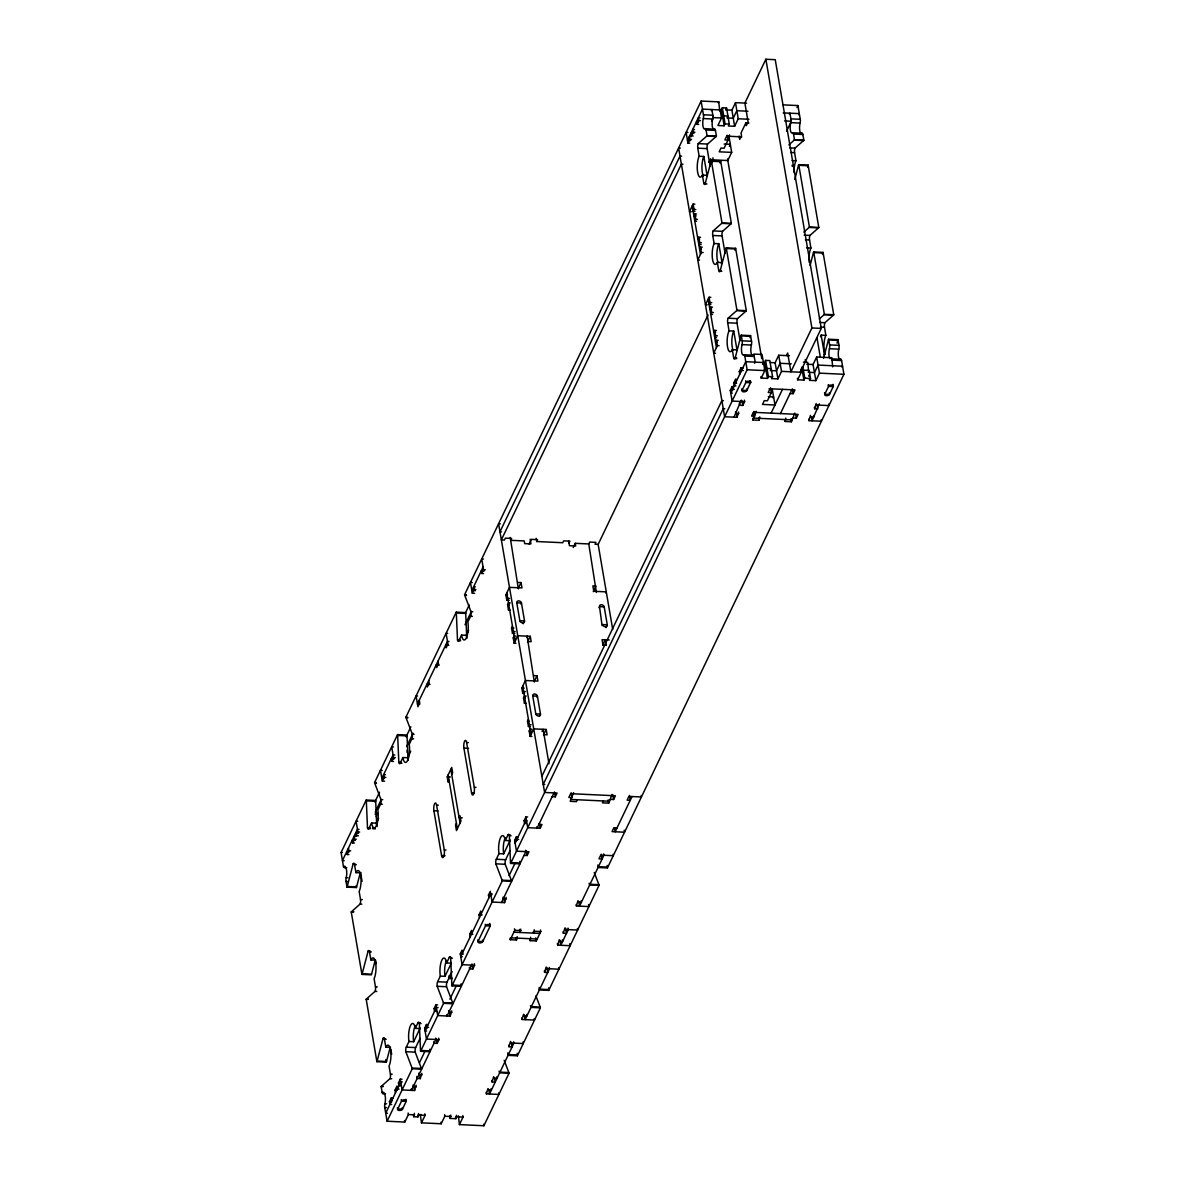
<?xml version="1.0" encoding="UTF-8"?>
<svg xmlns="http://www.w3.org/2000/svg" width="1185" height="1185" viewBox="0 0 1185 1185"><rect width="100%" height="100%" fill="white"/><g stroke="black" fill="none" stroke-linecap="round" stroke-linejoin="round"><path stroke-width="1.5" d="M360.314 872.723L356.596 886.898A3.288 1.007 -87.3 0 1 356.359 887.55L346.998 887.121A3.288 1.007 -87.3 0 0 347.235 886.469L353.174 863.776L354.937 863.865M375.26 960.013L371.542 974.188A3.288 1.007 -87.3 0 1 371.305 974.84L361.943 974.411A3.288 1.007 -87.3 0 0 362.18 973.759L368.135 951.066L370.475 951.185M390.22 1047.303L386.503 1061.479A3.288 1.007 -87.3 0 1 386.266 1062.13L376.889 1061.701A3.288 1.007 -87.3 0 0 377.126 1061.049L383.081 1038.356L384.829 1038.445M452.3 978.617L449.367 978.484A3.288 1.007 -87.3 0 0 449.604 977.832L450.73 973.581M706.882 184.001L705.134 183.927L711.074 161.234A3.288 1.007 -87.3 0 1 711.311 160.582L720.687 161.027L731.352 223.373A3.288 1.007 -87.3 0 1 731.175 223.684M720.065 163.1L720.436 161.678A3.288 1.007 -87.3 0 1 720.687 161.027M721.828 271.291L720.08 271.217L726.02 248.524A3.288 1.007 -87.3 0 1 726.257 247.872L735.633 248.317L746.298 310.663A3.288 1.007 -87.3 0 1 746.12 310.974M735.026 250.376L735.396 248.969A3.288 1.007 -87.3 0 1 735.633 248.317M736.774 358.581L735.026 358.507L740.966 335.814A3.288 1.007 -87.3 0 1 741.203 335.162L750.579 335.607L751.542 341.265A3.288 1.007 -87.3 0 1 751.379 345.057A6.562 2 -87.3 0 0 751.053 352.626A6.562 2 -87.3 0 0 753.112 355.189A3.288 1.007 -87.3 0 1 754.149 356.478L744.787 356.033A3.288 1.007 -87.3 0 0 743.75 354.759A6.562 2 -87.3 0 1 741.677 352.197A6.562 2 -87.3 0 1 742.017 344.613A3.288 1.007 -87.3 0 0 742.18 340.836L741.203 335.162M749.972 337.666L750.342 336.259A3.288 1.007 -87.3 0 1 750.579 335.607M794.779 179.498L798.497 165.307A3.288 1.007 -87.3 0 1 798.734 164.671L808.111 165.1L818.791 227.446A3.288 1.007 -87.3 0 1 818.598 227.757M807.503 167.174L807.874 165.752A3.288 1.007 -87.3 0 1 808.111 165.1M810.11 265.366L813.458 252.598A3.288 1.007 -87.3 0 1 813.695 251.946L823.057 252.39L833.736 314.736A3.288 1.007 -87.3 0 1 833.544 315.047M822.449 254.464L822.82 253.042A3.288 1.007 -87.3 0 1 823.057 252.39M823.56 358.329L828.404 339.888A3.288 1.007 -87.3 0 1 828.641 339.236L838.002 339.68L838.98 345.339A3.288 1.007 -87.3 0 1 838.802 349.131A6.562 2 -87.3 0 0 838.476 356.7A6.562 2 -87.3 0 0 840.55 359.262A3.288 1.007 -87.3 0 1 841.572 360.551L843.927 374.282L607.416 867.938L598.04 867.494A3.288 1.007 -87.3 0 1 597.951 866.65L597.877 864.961M837.025 343.161L837.765 340.332A3.288 1.007 -87.3 0 1 838.002 339.68M346.998 887.121L346.02 881.447A3.288 1.007 -87.3 0 1 346.198 877.67A6.562 2 -87.3 0 0 346.524 870.086A6.562 2 -87.3 0 0 344.45 867.524A3.288 1.007 -87.3 0 1 343.428 866.25L341.073 852.519L366.224 800.008L375.601 800.453A3.288 1.007 -87.3 0 1 375.689 801.297L376.712 824.849M366.224 800.008A3.288 1.007 -87.3 0 1 366.328 800.853L367.483 827.782A3.288 1.007 -87.3 0 0 368.846 828.582L371.557 822.953A11.48 3.496 -87.3 0 0 376.312 825.782A11.48 3.496 -87.3 0 0 377.852 809.799L380.548 804.156A3.288 1.007 -87.3 0 0 380.992 799.594L374.756 783.255A3.288 1.007 -87.3 0 1 374.578 782.574L397.567 734.596L406.929 735.041A3.288 1.007 -87.3 0 1 407.033 735.885L407.981 757.748M397.567 734.596A3.288 1.007 -87.3 0 1 397.656 735.455L398.827 762.37A3.288 1.007 -87.3 0 0 400.189 763.17L402.885 757.541A11.48 3.496 -87.3 0 0 407.655 760.37A11.48 3.496 -87.3 0 0 409.195 744.387L411.891 738.744A3.288 1.007 -87.3 0 0 412.336 734.182L406.1 717.843A3.288 1.007 -87.3 0 1 405.922 717.162L456.24 612.141L465.601 612.586A3.288 1.007 -87.3 0 1 465.705 613.43L466.653 635.293M456.24 612.141A3.288 1.007 -87.3 0 1 456.329 612.986L457.499 639.9A3.288 1.007 -87.3 0 0 458.862 640.715L461.558 635.086A11.48 3.496 -87.3 0 0 466.327 637.915A11.48 3.496 -87.3 0 0 467.868 621.932L470.563 616.289A3.288 1.007 -87.3 0 0 471.008 611.727L464.772 595.388A3.288 1.007 -87.3 0 1 464.594 594.707L701.12 101.051L718.806 101.866L719.68 110.99M483.095 567.037L471.837 590.515L475.407 590.693M348.864 854.578L347.116 854.503L348.908 850.741L348.449 848.06M354.419 842.994L352.656 842.92L354.463 839.158L354.004 836.477L355.752 836.551M358.448 835.825L356.107 835.721L357.914 831.959L356.078 821.205L357.826 821.294M384.636 781.182L382.296 781.078L384.088 777.316L383.629 774.635L385.392 774.709M393.494 761.437L391.746 761.348L393.538 757.6L391.702 746.846L393.464 746.92M474.637 593.315L472.297 593.211L474.104 589.449L473.644 586.768L475.392 586.842M483.51 573.57L481.747 573.481L483.554 569.718L481.717 558.979L483.465 559.053M689.714 143.192L687.952 143.104L689.759 139.356L689.3 136.66L691.048 136.749M693.166 135.994L691.403 135.905L693.21 132.142L692.751 129.461L694.499 129.535M698.706 124.395L696.958 124.321L698.75 120.559L698.291 117.878L700.054 117.952M374.83 802.052L379.541 792.217M406.07 736.848L410.854 726.849M465.246 613.341L469.245 605.002M375.26 812.081L380.918 800.29M406.648 746.58L413.047 733.234M465.024 624.732L471.423 611.401M711.341 110.635L711.859 109.538L713.296 117.611L711.696 120.929M376.208 816.776L377.185 812.688M407.033 752.431L407.107 750.224M718.303 102.932L718.806 101.866M377.215 826.538A11.48 3.496 -87.3 0 1 376.238 823.16L378.593 818.228M408.173 760.192A11.48 3.496 -87.3 0 1 407.581 757.748L410.721 751.186M467.023 638.226A11.48 3.496 -87.3 0 1 466.253 635.293L468.608 630.361M720.139 109.924L721.532 117.996L717.917 125.506L724.168 125.803L721.458 109.672L722.361 107.805L726.568 107.998L729.279 124.114L728.375 125.995L734.626 126.291L738.225 118.767L735.515 102.651L746.609 103.169M725.827 109.524L726.568 107.998M726.997 117.937L727.945 116.056L723.694 115.863L722.791 117.73L720.88 117.641M724.168 125.803L725.072 123.921L722.361 107.805M734.626 126.291L731.915 110.161L735.515 102.651M708.911 162.226L710.111 159.708L727.783 160.538L731.693 152.391L730.316 144.333M529.147 544.048L531.398 539.353L537.635 539.649L536.746 541.53L562.756 542.73L563.66 540.864L569.911 541.145L569.007 543.026M509.15 600.351L506.795 600.232L505.876 594.855L509.476 587.345L521.978 587.923L521.044 582.561L517.934 582.413M694.854 204.175L693.106 204.101L689.507 211.611L691.255 211.685M728.108 138.067L729.634 134.897M800.26 372.238L821.264 328.408L775.242 59.68L765.88 59.25L744.876 103.08L748.091 121.892L746.298 125.654L745.839 122.973L748.964 123.107M506.795 600.232L507.698 598.351L509.461 598.44M693.106 204.101L694.025 209.464L693.121 211.345L694.884 211.434M727.19 135.223L728.02 140.067L724.124 148.199L720.998 148.051L719.206 151.813L731.693 152.391M510.246 610.171L508.483 610.082L507.565 604.72L508.469 602.839L510.231 602.913M696.543 214.026L694.795 213.952L693.892 215.833L696.232 215.937M729.382 146.377L730.36 144.333L728.968 136.275M518.349 588.19L521.044 582.561M518.349 588.841L510.231 537.442M508.483 610.082L509.387 608.216M694.795 213.952L695.713 219.329L694.81 221.195L696.573 221.284M745.839 122.973L741.04 132.987L741.499 135.668L739.692 139.43L739.114 136.008M520.956 604.069L521.459 603.017A2.459 1.896 25.6 0 0 518.763 600.884A2.459 1.896 25.6 0 0 516.779 602.795L519.845 620.703A2.459 1.896 25.6 0 0 522.526 622.836A2.459 1.896 25.6 0 0 524.525 620.925L521.459 603.017L516.779 602.795M514.823 633.486L512.483 633.383L511.55 628.006L512.453 626.124M700.542 237.326L698.78 237.237L697.876 239.118L699.639 239.192M512.483 633.383L513.372 631.501L515.134 631.575M698.78 237.237L699.698 242.614L698.794 244.495L701.15 244.599M515.919 643.307L514.172 643.233L513.238 637.856L514.142 635.975L515.905 636.064M702.231 247.176L700.468 247.087L699.565 248.969L701.327 249.057M449.056 780.337L448.152 782.204L447.234 776.842L451.737 767.436L452.655 772.813L451.766 774.694M523.178 623.74L524.525 620.925L519.845 620.703M514.172 643.233L517.771 635.723L530.258 636.301L531.176 641.678L528.051 641.529M700.468 247.087L701.387 252.464L697.787 259.974L699.55 260.063M526.629 637.204L527.132 636.152L534.302 681.997M527.547 641.929L530.258 636.301M573.229 547.544L575.243 543.322L588.782 543.945L589.686 542.063L595.922 542.36L595.018 544.241L598.144 544.389L708.067 314.958M789.403 114.278L789.921 113.182L791.358 121.24L786.573 131.224M796.972 107.509L797.905 105.554L783.107 104.872M456.418 823.323L455.529 825.204L456.447 830.581L460.95 821.19L460.017 815.813L459.128 817.694L462.239 817.843M524.511 693.477L522.748 693.388L521.83 688.011L525.429 680.501L537.931 681.079L536.998 675.717L533.887 675.568M710.807 297.331L709.06 297.257L705.46 304.767L707.208 304.841M798.764 114.723L799.297 113.627L783.226 112.871M522.748 693.388L523.651 691.507L525.414 691.596M709.06 297.257L709.978 302.619L709.074 304.501L710.837 304.589M526.199 703.327L524.437 703.238L523.518 697.876L524.422 695.995L526.184 696.069M712.496 307.182L710.748 307.108L709.845 308.989L711.607 309.063M534.302 681.345L536.998 675.717M524.437 703.238L525.34 701.372M710.748 307.108L711.667 312.485L710.763 314.351L712.526 314.44M536.909 697.224L537.412 696.173A2.459 1.896 25.6 0 0 534.716 694.04A2.459 1.896 25.6 0 0 532.732 695.95L535.798 713.859A2.459 1.896 25.6 0 0 538.479 715.992A2.459 1.896 25.6 0 0 540.478 714.081L537.412 696.173L532.732 695.95M530.184 726.612L528.436 726.538L527.503 721.161L528.406 719.28M716.495 330.467L714.733 330.393L713.829 332.274L715.592 332.348M528.436 726.538L529.325 724.657L531.087 724.731M714.733 330.393L715.651 335.77L714.748 337.651L716.51 337.725M593.285 591.685L595.996 586.042L592.87 585.908L593.789 591.271L606.276 591.863L605.772 592.915M531.872 736.463L530.11 736.389L529.191 731.012L530.095 729.13L531.858 729.219M718.184 340.332L716.421 340.243L715.518 342.124L717.28 342.198M596.396 592.485L588.738 543.722M539.471 716.199L540.478 714.081L535.798 713.859M530.11 736.389L533.724 728.879L546.211 729.456L547.129 734.833L544.004 734.685M716.421 340.243L717.34 345.62L713.74 353.13L715.503 353.219M599.017 607.712L599.521 606.646A2.459 1.896 25.6 0 1 601.521 604.75A2.459 1.896 25.6 0 1 604.202 606.868L607.268 624.776L605.92 627.606M542.078 731.426L543.085 729.308L548.981 763.762M543.5 735.085L546.211 729.456M602.084 625.621L599.521 606.646L604.202 606.868M408.129 1113.041L408.381 1114.552L404.781 1122.062L387.095 1121.232L412.247 1068.737A3.288 1.007 -87.3 0 0 412.084 1068.04L405.833 1051.702A3.288 1.007 -87.3 0 1 406.277 1047.14L408.973 1041.511A11.48 3.496 -87.3 0 1 410.514 1025.529A11.48 3.496 -87.3 0 1 415.283 1028.358L419.964 1028.565A11.48 3.496 -87.3 0 0 419.697 1027.276M415.283 1028.358L417.979 1022.714L420.319 1022.833M429.8 1049.199L429.874 1050.873A3.288 1.007 -87.3 0 0 429.962 1051.732L420.601 1051.288L443.59 1003.325A3.288 1.007 -87.3 0 0 443.412 1002.628L437.176 986.29A3.288 1.007 -87.3 0 1 437.62 981.728L440.316 976.099A11.48 3.496 -87.3 0 1 441.857 960.117A11.48 3.496 -87.3 0 1 446.626 962.946L451.307 963.168A11.48 3.496 -87.3 0 0 451.174 962.487M446.626 962.946L449.322 957.302L451.07 957.391M461.143 983.787L461.217 985.461A3.288 1.007 -87.3 0 0 461.306 986.32L451.944 985.876L502.262 880.855A3.288 1.007 -87.3 0 0 502.084 880.174L495.848 863.835A3.288 1.007 -87.3 0 1 496.293 859.273L498.989 853.63A11.48 3.496 -87.3 0 1 500.529 837.662A11.48 3.496 -87.3 0 1 505.284 840.491L509.98 840.698A11.48 3.496 -87.3 0 0 509.713 839.41M505.284 840.491L507.995 834.847L510.335 834.951M602.661 645.07L605.194 639.796L606.157 645.395M408.973 1041.511L413.669 1041.719L419.964 1028.565M440.316 976.099L444.997 976.307L451.307 963.168M498.989 853.63L503.669 853.852L509.98 840.698M541.841 776.338L721.872 400.604L723.442 400.678M391.657 1104.494L389.909 1104.405L389.45 1101.724L391.243 1097.962L393.005 1098.051M395.464 1092.822L395.005 1090.141L396.797 1086.378L398.56 1086.467M400.663 1085.712L398.915 1085.623L398.456 1082.942L400.249 1079.179L402.011 1079.254M438.702 1038.119L438.954 1039.63L426.467 1039.052L424.63 1028.299L426.422 1024.536L428.185 1024.625M436.88 1011.368L434.54 1011.264L434.08 1008.568L435.873 1004.806L437.635 1004.895M474.326 963.746L474.592 965.257L462.091 964.679L460.254 953.925L462.061 950.177L462.52 952.858M470.164 936.891L469.704 934.21L471.511 930.447L471.971 933.143M479.466 917.486L479.007 914.79L480.814 911.043L481.273 913.724M488.916 897.756L488.457 895.06L490.264 891.313L492.101 902.052L504.588 902.644L506.128 897.371M524.051 855.377L527.162 855.511L528.969 851.763L516.482 851.171L514.645 840.432L516.438 836.669L518.2 836.758M526.303 823.471L524.555 823.382L524.096 820.701L525.888 816.939L527.651 817.028M744.358 400.145L744.624 401.656L732.137 401.078L730.286 390.324L732.093 386.562L733.856 386.651M735.959 385.895L734.196 385.806L733.737 383.125L735.544 379.363L737.292 379.452M739.751 374.223L739.292 371.542L741.099 367.78L743.439 367.898M412.247 1068.737L421.608 1069.166A3.288 1.007 -87.3 0 0 421.445 1068.47L415.209 1052.147A3.288 1.007 -87.3 0 1 415.639 1047.584L420.038 1038.415M443.59 1003.325L452.951 1003.754A3.288 1.007 -87.3 0 0 452.788 1003.058L446.552 986.735A3.288 1.007 -87.3 0 1 446.982 982.172L452.107 971.478M502.262 880.855L511.624 881.299A3.288 1.007 -87.3 0 0 511.461 880.603L505.21 864.28A3.288 1.007 -87.3 0 1 505.654 859.703L510.039 850.549M515.105 843.113L526.347 819.635M519.815 861.332L519.889 863.006A3.288 1.007 -87.3 0 0 519.978 863.85L510.617 863.421L747.128 369.764L744.787 356.033M419.46 1062.708L425.119 1050.917M449.9 999.177L456.299 985.831M509.076 875.671L514.675 863.983M754.593 363.232L755.126 362.136M405.863 1099.31L406.203 1101.324L402.352 1109.382A1.881 1.052 -9.7 0 1 401.448 1110.108L401.019 1110.271A2.874 1.6 -9.7 0 1 398.279 1110.197L397.834 1109.945A1.881 1.052 -9.7 0 1 397.656 1109.16L401.522 1101.102L401.271 1099.591M471.467 965.123L447.086 1016.004L446.863 1014.656M501.462 902.496L525.844 851.615L525.622 850.267M553.973 792.898L537.101 828.137L536.864 826.789M734.004 417.164L741.277 400.175M750.357 380.977L750.609 382.488L746.757 390.546A2.459 1.378 -9.7 0 1 743.736 391.85A2.459 1.378 -9.7 0 1 742.062 390.339L741.81 388.828M400.249 1079.179L402.085 1089.933L414.587 1090.511L416.128 1085.238M416.809 1076.454L417.164 1078.468L420.275 1078.617L421.816 1073.343M433.769 1041.733L434.036 1043.244L437.161 1043.392L438.954 1039.63M435.873 1004.806L437.724 1015.56L450.211 1016.137L451.752 1010.879M469.408 967.36L469.66 968.871L472.785 969.019L474.592 965.257M525.888 816.939L527.725 827.693L540.227 828.271L542.019 824.523L538.894 824.375M552.18 796.661L555.291 796.809L557.098 793.046L544.611 792.469L498.589 523.755L500.351 523.829M680.368 148.095L678.62 148.006L724.627 416.735L737.114 417.313L738.67 412.039M739.351 403.255L739.707 405.27L742.817 405.418L744.624 401.656M762.607 364.284L763.451 362.521L762.014 354.463L753.793 354.078L755.171 362.136M789.477 355.737L778.723 355.248L781.522 371.364L777.923 378.874L771.687 378.593L772.576 376.712L769.776 360.581L765.569 360.388L764.666 362.269L767.48 378.4L761.229 378.104L760.963 376.593M761.229 378.104L764.829 370.594L763.451 362.521L745.75 361.706L730.745 393.02L732.315 393.079M766.043 370.327L766.991 368.461L771.198 368.654L770.694 369.705M418.572 1113.53L417.935 1116.907L413.728 1116.714L414.365 1113.322M767.48 378.4L768.369 376.519L765.569 360.388M777.923 378.874L775.123 362.758L778.723 355.248M444.553 1114.729L444.805 1116.24L441.205 1123.765L421.475 1122.847L420.275 1114.433M759.778 416.868L759.141 420.26L752.905 419.964L756.267 411.284M769.998 388.754L768.206 392.516L771.331 392.665L770.502 387.821M786.47 355.5L787.669 352.997L790.899 371.809L811.903 327.964L765.88 59.25M421.475 1122.847L425.089 1115.322L424.822 1113.811M771.331 392.665L767.421 400.797L764.31 400.649L762.503 404.411L774.99 404.989L772.19 388.873M517.149 936.624L516.512 940.001L510.261 939.72L514.764 930.329L514.497 928.818M577.317 799.756L576.414 801.638L570.178 801.341L573.555 792.646M773.124 397.953L773.612 396.931L768.339 396.694M520.748 929.099L520.111 932.491L519.593 929.47M771.094 413.135L782.5 389.332M780.456 413.565L791.861 389.776M802.823 366.92L804.808 378.208L803.904 380.089L797.653 379.807L801.253 372.283L800.734 369.261M540.523 930.018L540.775 931.543L536.287 940.934L530.036 940.638L530.673 937.246M534.272 929.736L533.635 933.128L533.383 931.617M790.054 393.538L793.18 393.672L794.987 389.924L769.065 388.724M456.521 1115.292L455.884 1118.684L450.152 1118.418L450.804 1115.026M808.644 371.483L807.726 362.358L803.43 362.151M603.343 800.971L602.439 802.852L608.69 803.134L612.053 794.439M794.779 413.076L791.402 421.771L785.166 421.475L785.803 418.083M809.37 378.844L809.622 380.355L815.872 380.652L813.058 364.521L816.658 357.011L831.84 357.722L832.655 366.876M809.622 380.355L810.525 378.474L809.148 370.416L803.371 370.15L802.467 372.031L800.571 371.942M458.388 1115.84L459.425 1124.609L483.88 1125.75L509.046 1073.24A3.288 1.007 -87.3 0 0 508.869 1072.558L504.188 1060.308M610.482 799.386L613.608 799.519L615.4 795.772L570.652 793.683L568.844 797.446L571.97 797.579L571.14 792.75M793.209 418.009L796.335 418.157L798.127 414.394L753.379 412.306L751.571 416.068L754.697 416.216L753.867 411.373M459.425 1124.609L463.024 1117.099L462.772 1115.589M815.872 380.652L819.472 373.142L816.658 357.011M498.633 1092.926L498.885 1094.436L486.398 1093.859L487.939 1088.585M494.441 1077.565L495.226 1082.098L492.101 1081.964L493.641 1076.691M511.313 1042.341L512.098 1046.873L508.972 1046.725L510.513 1041.467M534.257 1018.567L534.509 1020.078L522.022 1019.485L523.563 1014.227M546.863 967.478L547.722 972.515L544.596 972.367L546.152 967.093M569.792 943.69L570.148 945.704L557.661 945.126L559.202 939.853M565.615 928.329L566.474 933.38L563.349 933.232L564.904 927.959M588.545 904.555L588.901 906.569L576.414 905.992L577.954 900.719M821.175 419.727L821.427 421.238L808.94 420.66L810.481 415.387M817.072 404.87L817.754 408.914L814.643 408.766L816.184 403.492M632.035 796.542L615.163 831.766L614.467 827.737M842.031 367.306L842.55 366.209L818.05 365.069L814.451 372.594L808.2 372.297M507.861 1052.828L507.935 1054.517A3.288 1.007 -87.3 0 0 508.024 1055.361L517.401 1055.805L540.375 1007.828A3.288 1.007 -87.3 0 0 540.212 1007.146L535.916 995.918M539.205 987.431L539.279 989.105A3.288 1.007 -87.3 0 0 539.368 989.949L548.744 990.393L599.047 885.373A3.288 1.007 -87.3 0 0 598.884 884.677L594.203 872.427M699.165 156.242L703.846 156.464L707.075 175.276L702.394 175.054A11.48 3.496 -87.3 0 1 697.624 172.225A11.48 3.496 -87.3 0 1 699.165 156.242L697.787 148.184A3.288 1.007 -87.3 0 1 698.232 143.622L706.764 136.068L716.125 136.512A3.288 1.007 -87.3 0 0 716.407 136.082L715.444 130.409A3.288 1.007 -87.3 0 0 714.407 129.135A6.562 2 -87.3 0 1 712.333 126.573A6.562 2 -87.3 0 1 712.674 119.004A3.288 1.007 -87.3 0 0 712.837 115.212L703.46 114.782L701.12 101.051M710.141 166.093L707.149 148.614A3.288 1.007 -87.3 0 1 707.593 144.052L716.125 136.512M788.854 144.866L794.187 140.141L803.563 140.585A3.288 1.007 -87.3 0 0 803.83 140.156L802.867 134.483A3.288 1.007 -87.3 0 0 801.83 133.209A6.562 2 -87.3 0 1 799.771 130.646A6.562 2 -87.3 0 1 800.097 123.077A3.288 1.007 -87.3 0 0 800.26 119.285L797.905 105.554M794.039 172.536A11.48 3.496 -87.3 0 1 795.965 160.76L794.587 152.702A3.288 1.007 -87.3 0 1 795.017 148.125L803.563 140.585M714.111 243.532L718.791 243.755L722.02 262.566L717.34 262.344A11.48 3.496 -87.3 0 1 712.57 259.515A11.48 3.496 -87.3 0 1 714.111 243.532L712.733 235.474A3.288 1.007 -87.3 0 1 713.177 230.912L721.709 223.358A3.288 1.007 -87.3 0 0 721.991 222.928L711.311 160.582M725.087 253.383L722.095 235.904A3.288 1.007 -87.3 0 1 722.539 231.342L731.086 223.787L721.709 223.358M803.8 232.156L809.148 227.431L818.509 227.875L809.962 235.415A3.288 1.007 -87.3 0 0 809.533 239.977L810.91 248.05A11.48 3.496 -87.3 0 0 809.133 262.211M729.056 330.822L733.752 331.045L736.966 349.856L732.286 349.634A11.48 3.496 -87.3 0 1 727.516 346.805A11.48 3.496 -87.3 0 1 729.056 330.822L727.679 322.764A3.288 1.007 -87.3 0 1 728.123 318.202L736.655 310.648L746.032 311.077L737.485 318.632A3.288 1.007 -87.3 0 0 737.055 323.194L740.033 340.658M819.279 318.972L824.093 314.721L833.455 315.151L824.923 322.705A3.288 1.007 -87.3 0 0 824.479 327.267L825.856 335.34A11.48 3.496 -87.3 0 0 824.834 353.485M353.174 863.776A3.288 1.007 -87.3 0 1 354.537 864.591L355.915 872.649A11.48 3.496 -87.3 0 1 360.684 875.478A11.48 3.496 -87.3 0 1 359.144 891.461L360.521 899.519A3.288 1.007 -87.3 0 1 360.077 904.096L351.545 911.635L353.885 911.754M368.135 951.066A3.288 1.007 -87.3 0 1 369.483 951.881L370.875 959.939A11.48 3.496 -87.3 0 1 375.63 962.768A11.48 3.496 -87.3 0 1 374.09 978.751L375.467 986.809A3.288 1.007 -87.3 0 1 375.038 991.371L366.491 998.925L368.254 999.014M383.081 1038.356A3.288 1.007 -87.3 0 1 384.444 1039.171L385.821 1047.229A11.48 3.496 -87.3 0 1 390.576 1050.058A11.48 3.496 -87.3 0 1 389.035 1066.041L390.413 1074.099A3.288 1.007 -87.3 0 1 389.983 1078.661L381.437 1086.215L383.199 1086.304M719.887 109.598L721.458 109.672M725.664 109.879L731.915 110.161M720.184 109.938L702.498 109.109L687.493 140.422L690.618 140.571M747.987 111.227L736.848 110.709L733.248 118.219L728.212 117.996M800.26 119.285L790.899 118.855A3.288 1.007 -87.3 0 1 790.736 122.633A6.562 2 -87.3 0 0 790.395 130.202A6.562 2 -87.3 0 0 792.469 132.764A3.288 1.007 -87.3 0 1 793.506 134.053L794.468 139.711A3.288 1.007 -87.3 0 1 794.276 140.037M713.296 117.611L721.532 117.996M738.225 118.767L748.979 119.27M784.603 120.929L791.358 121.24M703.46 114.782A3.288 1.007 -87.3 0 1 703.298 118.559L712.674 119.004M790.736 122.633L800.097 123.077M698.75 120.559L700.513 120.648M698.543 121.729L696.499 121.625L696.958 124.321M725.072 123.921L729.279 124.114M703.298 118.559A6.562 2 -87.3 0 0 702.972 126.128A6.562 2 -87.3 0 0 705.031 128.691L714.407 129.135M792.469 132.764L801.83 133.209M705.031 128.691A3.288 1.007 -87.3 0 1 706.067 129.98L715.444 130.409M793.506 134.053L802.867 134.483M693.21 132.142L694.958 132.231M687.878 132.439L686.115 132.364L687.952 143.104M693.877 133.357L690.944 133.224L691.403 135.905M741.751 136.868L726.701 136.156L724.894 139.919L728.02 140.067M706.852 135.964A3.288 1.007 -87.3 0 0 707.045 135.638L716.407 136.082M794.468 139.711L803.83 140.156M689.759 139.356L691.507 139.43M724.065 144.052L730.36 144.333M698.232 143.622L707.593 144.052M789.758 147.888L795.017 148.125M697.787 148.184L707.149 148.614M791.062 152.539L794.587 152.702M792.158 160.582L795.965 160.76M681.568 156.153L679.997 156.079L499.966 531.813L501.536 531.887M711.074 161.234L720.436 161.678M798.497 165.307L807.874 165.752M709 162.33L712.111 162.478M682.945 164.211L681.375 164.137L501.359 539.871L504.469 540.019L505.373 538.138L511.624 538.434L510.72 540.316L524.244 540.938L524.703 543.634L530.954 543.915L530.154 539.219M702.394 175.054L703.771 183.112L705.519 183.201M694.025 209.464L695.788 209.552M695.713 219.329L697.476 219.403M721.991 222.928L731.352 223.373M809.237 227.327A3.288 1.007 -87.3 0 0 809.414 227.002L818.791 227.446M713.177 230.912L722.539 231.342M804.111 235.148L809.962 235.415M712.733 235.474L722.095 235.904M805.43 239.8L809.533 239.977M699.698 242.614L701.461 242.688M806.511 247.843L810.91 248.05M726.02 248.524L735.396 248.969M813.458 252.598L822.82 253.042M701.387 252.464L703.149 252.553M717.34 262.344L718.717 270.402L721.058 270.521M709.978 302.619L711.741 302.708M736.744 310.544A3.288 1.007 -87.3 0 0 736.937 310.218L746.298 310.663M824.182 314.618A3.288 1.007 -87.3 0 0 824.36 314.292L833.736 314.736M711.667 312.485L713.429 312.559M728.123 318.202L737.485 318.632M819.65 322.468L824.923 322.705M727.679 322.764L737.055 323.194M820.375 327.075L824.479 327.267M811.903 327.964L821.264 328.408M820.524 336.777A11.48 3.496 -87.3 0 1 821.175 335.118L825.856 335.34M740.966 335.814L750.342 336.259M828.404 339.888L837.765 340.332M715.651 335.77L717.414 335.844M742.18 340.836L751.542 341.265M828.641 339.236L829.604 344.909L838.98 345.339M742.017 344.613L751.379 345.057M829.604 344.909A3.288 1.007 -87.3 0 1 829.441 348.701L838.802 349.131M717.34 345.62L719.102 345.694M823.916 354.789A11.48 3.496 -87.3 0 0 824.39 353.93L825.278 353.974M743.75 354.759L753.112 355.189M840.55 359.262L831.174 358.833A3.288 1.007 -87.3 0 1 832.211 360.107L841.572 360.551M732.286 349.634L733.663 357.692L736.596 357.826M770.443 362.536L775.123 362.758M806.822 364.239L813.058 364.521M791.239 363.825L780.1 363.306L776.501 370.816L770.25 370.52M763.747 370.224L766.088 370.327M747.128 369.764L764.829 370.594M781.522 371.364L801.253 372.283M819.472 373.142L843.927 374.282M743.306 370.549L741.558 370.475L741.099 367.78M739.292 371.542L741.055 371.616M768.369 376.519L772.576 376.712M804.808 378.208L810.525 378.474M733.737 383.125L736.67 383.259M734.315 389.332L732.552 389.258L732.093 386.562M730.286 390.324L732.641 390.443M816.435 405.003L828.922 405.581L828.671 404.07M724.82 408.736L723.25 408.662L543.234 784.411L544.789 784.485M738.922 413.55L735.796 413.417L735.544 411.891M810.733 416.898L813.858 417.046L813.606 415.535M483.554 569.718L485.317 569.807M484.221 570.933L481.288 570.8L481.747 573.481M472.223 582.546L470.46 582.457L472.297 593.211M474.104 589.449L475.866 589.538M505.876 594.855L507.639 594.944M464.594 594.707L466.357 594.781M464.772 595.388L466.52 595.477M507.565 604.72L509.328 604.794M471.008 611.727L472.756 611.816M456.329 612.986L465.705 613.43M470.563 616.289L472.326 616.378M511.55 628.006L513.905 628.109M609.208 639.974L602.069 639.648L602.987 645.025L606.113 645.158M447.649 633.412L446.078 633.338L447.93 644.092L446.123 647.84L445.664 645.158L448.789 645.307M461.558 635.086L466.253 635.293M513.238 637.856L515.001 637.945M457.499 639.9L460.432 640.048M458.862 640.715L460.624 640.804M449.026 641.47L447.471 641.396L417.461 704.023L419.801 704.127M439.339 665.037L436.213 664.889L436.673 667.57L438.48 663.822L438.006 661.126M521.83 688.011L524.17 688.13M430.036 684.441L426.911 684.293L427.37 686.989L429.177 683.227L428.718 680.545M523.518 697.876L525.281 697.95M417.638 696.039L416.083 695.965L417.92 706.719L419.727 702.957L419.268 700.261M527.503 721.161L529.265 721.235M405.922 717.162L407.684 717.236M406.1 717.843L407.847 717.932M529.191 731.012L531.532 731.115M412.336 734.182L414.083 734.27M397.656 735.455L407.033 735.885M411.891 738.744L413.654 738.833M466.609 742.491L474.281 787.27A4.918 1.496 -87.3 0 1 473.615 794.128A4.918 1.496 -87.3 0 1 471.571 792.913L463.913 748.12A4.918 1.496 -87.3 0 1 464.564 741.277A4.918 1.496 -87.3 0 1 466.609 742.491L468.371 742.565M463.913 748.12L468.593 748.342M394.842 754.993L393.079 754.904L381.837 778.397L384.177 778.501M402.885 757.541L407.581 757.748M393.538 757.6L395.301 757.674M394.205 758.8L391.287 758.667L391.746 761.348M398.827 762.37L401.167 762.473M400.189 763.17L401.952 763.258M382.207 770.413L380.444 770.324L382.296 781.078M447.234 776.842L450.359 776.975M384.088 777.316L385.851 777.404M374.578 782.574L376.341 782.648M474.281 787.27L476.029 787.358M374.756 783.255L376.504 783.344M471.571 792.913L474.504 793.046M380.992 799.594L382.755 799.682M366.328 800.853L375.689 801.297M436.598 805.104L444.271 849.897A4.918 1.496 -87.3 0 1 443.62 856.74A4.918 1.496 -87.3 0 1 441.575 855.54L433.903 810.747A4.918 1.496 -87.3 0 1 434.569 803.904A4.918 1.496 -87.3 0 1 436.598 805.104L438.361 805.193M380.548 804.156L382.311 804.245M433.903 810.747L438.006 810.94M524.096 820.701L527.014 820.835M375.097 814.095L377.437 814.199M616.955 828.004L613.83 827.871L612.038 831.618L624.525 832.211L624.184 830.196M371.557 822.953L376.238 823.16M367.483 827.782L370.416 827.915M372.757 828.019L375.097 828.137M368.846 828.582L370.609 828.671M372.949 828.774L375.29 828.878M507.995 834.847A3.288 1.007 -87.3 0 1 509.357 835.662L511.105 835.736M359.011 829.337L357.455 829.278L342.45 860.577L344.213 860.665M357.914 831.959L359.662 832.033M518.66 839.439L516.897 839.365L516.438 836.669M358.581 833.159L355.648 833.025L356.107 835.721M514.645 840.432L516.986 840.535M354.463 839.158L356.226 839.247M355.322 840.372L352.197 840.224L352.656 842.92M444.271 849.897L446.034 849.986M348.908 850.741L350.671 850.83M441.575 855.54L445.086 855.703M348.997 851.926L346.657 851.822L347.116 854.503M496.293 859.273L505.654 859.703M341.073 852.519L342.391 852.578M509.357 835.662L510.513 862.576L519.889 863.006M597.951 866.65L607.312 867.079A3.288 1.007 -87.3 0 0 607.416 867.938M495.848 863.835L505.21 864.28M354.537 864.591L356.3 864.665M343.428 866.25L345.176 866.339M344.45 867.524L346.79 867.642M355.915 872.649L360.61 872.871A11.48 3.496 -87.3 0 1 360.832 872.412M502.084 880.174L511.461 880.603M589.123 883.225L589.523 884.247L598.884 884.677M599.047 885.373L589.686 884.943A3.288 1.007 -87.3 0 0 589.523 884.247M346.198 877.67L347.946 877.744M346.02 881.447L347.783 881.536M347.235 886.469L356.596 886.898M492.279 894.068L490.723 893.994L460.713 956.621L462.283 956.695M488.457 895.06L491.582 895.208M506.395 898.882L503.269 898.734L503.018 897.223M578.206 902.229L581.331 902.378L581.065 900.867M360.521 899.519L362.284 899.608M360.077 904.096L361.84 904.17M479.007 914.79L482.132 914.938M361.943 974.411L351.264 912.065L353.026 912.139M565.156 929.47L577.643 930.047L577.391 928.536M514.764 930.329L521 930.61M534.539 931.247L540.775 931.543M513.831 932.195L539.856 933.41M469.704 934.21L472.83 934.358M511.135 937.839L537.16 939.053M559.453 941.364L562.579 941.512L562.312 940.001M460.254 953.925L463.379 954.073M369.483 951.881L371.246 951.955M449.322 957.302A3.288 1.007 -87.3 0 1 450.685 958.117L452.433 958.191M370.875 959.939L375.556 960.161L376.134 963.583M546.404 968.604L558.89 969.197L558.639 967.686M362.18 973.759L371.542 974.188M449.604 977.832L451.944 977.936M437.62 981.728L446.982 982.172M450.685 958.117L451.855 985.031L461.217 985.461M539.279 989.105L548.64 989.549A3.288 1.007 -87.3 0 0 548.744 990.393M437.176 986.29L446.552 986.735M375.467 986.809L377.23 986.898M375.038 991.371L376.786 991.46M443.412 1002.628L452.788 1003.058M530.45 1005.68L530.85 1006.702L540.212 1007.146M376.889 1061.701L366.209 999.355L367.972 999.429M540.375 1007.828L531.013 1007.398A3.288 1.007 -87.3 0 0 530.85 1006.702M438.094 1007.576L436.332 1007.502L425.089 1030.98L426.644 1031.054M434.08 1008.568L436.421 1008.687M452.003 1012.39L448.893 1012.242L448.626 1010.731M523.829 1015.738L526.955 1015.886L526.688 1014.375M417.979 1022.714A3.288 1.007 -87.3 0 1 419.342 1023.529L421.09 1023.603M428.644 1027.306L426.881 1027.232L426.422 1024.536M424.63 1028.299L426.97 1028.402M510.779 1042.978L523.266 1043.555L523 1042.045M384.444 1039.171L386.192 1039.245M406.277 1047.14L415.639 1047.584M385.821 1047.229L390.502 1047.451M419.342 1023.529L420.512 1050.443L429.874 1050.873M507.935 1054.517L517.297 1054.961A3.288 1.007 -87.3 0 0 517.401 1055.805M405.833 1051.702L415.209 1052.147M377.126 1061.049L386.503 1061.479M412.084 1068.04L421.445 1068.47M499.122 1071.092L499.507 1072.114L508.869 1072.558M509.046 1073.24L499.67 1072.81A3.288 1.007 -87.3 0 0 499.507 1072.114M422.082 1074.854L418.957 1074.706L418.705 1073.195M493.893 1078.202L497.019 1078.35L496.767 1076.839M390.413 1074.099L392.176 1074.188M389.983 1078.661L391.731 1078.75M402.278 1081.935L400.708 1081.861L385.703 1113.174L387.465 1113.263M398.456 1082.942L401.374 1083.075M416.379 1086.749L413.254 1086.601L413.002 1085.09M488.19 1090.096L491.316 1090.244L491.064 1088.734M387.095 1121.232L384.74 1107.516A3.288 1.007 -87.3 0 1 384.903 1103.724A6.562 2 -87.3 0 0 385.229 1096.155A6.562 2 -87.3 0 0 383.17 1093.592A3.288 1.007 -87.3 0 1 382.133 1092.303L381.17 1086.645L382.918 1086.719M399.019 1089.148L397.256 1089.059L396.797 1086.378M395.005 1090.141L397.345 1090.244M382.133 1092.303L383.896 1092.392M383.17 1093.592L385.51 1093.696M389.45 1101.724L391.791 1101.828M384.903 1103.724L386.666 1103.798M384.74 1107.516L386.488 1107.59M397.775 1108.938L402.456 1109.145L402.233 1107.812L402.352 1109.382M420.097 1114.774L421.327 1114.833M408.381 1114.552L414.632 1114.833M418.838 1115.041L425.089 1115.322M444.805 1116.24L451.055 1116.537M456.773 1116.803L463.024 1117.099M798.734 164.671L809.414 227.002M813.695 251.946L824.36 314.292M833.011 384.34L833.248 386.577L828.567 386.369L828.33 385.021M792.084 165.248L792.291 166.418M821.175 335.118L824.39 353.93M828.419 384.621L828.671 386.132L824.804 394.19A2.459 1.378 -9.7 0 0 826.478 395.716A2.459 1.378 -9.7 0 0 829.5 394.412L833.351 386.354A1.881 1.052 -9.7 0 0 833.173 385.569L832.922 385.377A2.874 1.6 -9.7 0 0 830.004 385.243L829.574 385.392A1.881 1.052 -9.7 0 0 828.671 386.132M829.233 392.902L829.5 394.412L824.804 394.19L824.553 392.679M816.983 337.755L820.346 357.396M819.324 403.804L812.066 420.808L811.384 416.839M808.762 375.319L808.94 376.326M814.376 407.255L814.643 408.766M805.237 359.573L805.696 362.21M801.653 367.187L803.904 380.089M808.674 419.149L808.94 420.66M797.401 378.296L797.653 379.807M792.35 388.843L793.18 393.672M795.772 414.928L796.335 418.157M792.084 418.705L792.291 419.89L753.779 418.083L753.571 416.913M790.884 418.735L791.402 421.771M784.9 419.964L785.166 421.475M771.42 377.082L771.687 378.593M727.56 158.938L761.762 358.67M758.711 417.742L759.141 420.26M712.866 157.842L713.474 161.367M750.149 380.711L750.505 382.725L745.824 382.503L745.676 380.77M706.067 129.98L707.045 135.638M726.257 247.872L736.937 310.218M710.615 158.775L711.444 163.619M752.964 413.387L753.171 414.557M752.638 418.453L752.905 419.964M746.491 389.035L746.757 390.546L742.062 390.339L745.928 382.281A1.881 1.052 -9.7 0 1 746.831 381.54L747.246 381.392A2.874 1.6 -9.7 0 1 750.001 381.451L750.446 381.703A1.881 1.052 -9.7 0 1 750.623 382.488M742.047 400.885L742.817 405.418M735.544 379.363L736.003 382.059M736.344 412.78L737.114 417.313M692.203 205.968L700.483 254.345M708.156 299.124L716.436 347.501M598.114 544.167L612.719 629.487M641.144 795.476L641.411 796.987L628.909 796.394L627.117 800.156L630.242 800.305L629.413 795.461M575.243 543.322L575.703 546.004L569.467 545.707L568.652 541.012M612.778 794.691L613.608 799.519M609.357 800.082L609.564 801.253L571.051 799.46L570.844 798.29M608.127 799.919L608.69 803.134M613.045 854.341L613.282 855.688L600.78 855.111L598.988 858.858L602.113 859.006L601.284 854.178M603.683 853.911L603.906 855.259L579.524 906.14L578.724 901.429M536.183 538.301L536.746 541.53M576.147 904.481L576.414 905.992M554.476 791.965L555.291 796.809M568.015 928.107L568.282 929.618L560.772 945.274L559.913 940.238M506.78 592.989L515.06 641.352M522.733 686.145L531.013 734.507M563.097 931.721L563.349 933.232M539.397 823.442L540.227 828.271M557.394 943.615L557.661 945.126M549.292 967.419L549.529 968.752L525.148 1019.633L524.348 1014.938M526.347 850.682L527.162 855.511M544.345 970.856L544.596 972.367M535.768 937.913L536.287 940.934M529.784 939.127L530.036 940.638M516.156 937.987L516.512 940.001M503.729 897.608L504.588 902.644M509.994 938.209L510.261 939.72M521.77 1017.974L522.022 1019.485M513.668 1041.778L513.89 1043.126L489.524 1094.007L488.709 1089.296M489.79 923.456L490.22 925.974L482.71 941.631A2.459 1.378 -9.7 0 1 479.703 942.934A2.459 1.378 -9.7 0 1 478.029 941.408L477.777 939.898M508.72 1045.214L508.972 1046.725M485.272 924.256L485.539 925.766L478.029 941.408L482.71 941.631L482.458 940.12M450.833 769.317L460.047 823.071M448.137 774.96L457.336 828.7M471.926 963.983L472.785 969.019M491.834 1080.453L492.101 1081.964M486.131 1092.348L486.398 1093.859M483.628 1124.239L483.88 1125.75M448.922 975.877L449.367 978.484M449.426 1011.605L450.211 1016.137M455.618 1117.174L455.884 1118.684M449.722 1115.9L450.152 1118.418M436.376 1038.845L437.161 1043.392M435.606 1038.134L435.828 1039.482L411.462 1090.363L411.225 1089.015M440.953 1122.254L441.205 1123.765M419.505 1074.069L420.275 1078.617M413.802 1085.978L414.587 1090.511M417.683 1115.396L417.935 1116.907M413.387 1114.7L413.728 1116.714M404.529 1120.551L404.781 1122.062M360.61 872.871L362.062 881.418M390.798 1049.155L391.672 1054.28M397.405 1107.649L397.656 1109.16M356.063 885.788L356.359 887.55M385.821 1059.538L386.266 1062.13M391.243 1097.962L391.702 1100.658M607.238 865.405L607.312 867.079M548.566 987.86L548.64 989.549M517.238 1053.272L517.297 1054.961M829.826 358.477A6.562 2 -87.3 0 1 829.441 348.701M720.08 271.217A3.288 1.007 -87.3 0 1 718.717 270.402M705.134 183.927A3.288 1.007 -87.3 0 1 703.771 183.112M735.026 358.507A3.288 1.007 -87.3 0 1 733.663 357.692M736.966 349.856A11.48 3.496 -87.3 0 1 736.492 350.716M733.085 350.182A11.48 3.496 -87.3 0 1 733.752 331.045M722.02 262.566A11.48 3.496 -87.3 0 1 721.295 263.766M717.947 262.418A11.48 3.496 -87.3 0 1 718.791 243.755M707.075 175.276A11.48 3.496 -87.3 0 1 706.601 176.135M703.401 176.017A11.48 3.496 -87.3 0 1 703.846 156.464M510.617 863.421A3.288 1.007 -87.3 0 1 510.513 862.576M503.669 853.852A11.48 3.496 -87.3 0 1 505.328 837.647M366.209 999.355A3.288 1.007 -87.3 0 1 366.402 999.029M381.17 1086.645A3.288 1.007 -87.3 0 1 381.348 1086.319M351.264 912.065A3.288 1.007 -87.3 0 1 351.456 911.739M420.601 1051.288A3.288 1.007 -87.3 0 1 420.512 1050.443M451.944 985.876A3.288 1.007 -87.3 0 1 451.855 985.031M413.669 1041.719A11.48 3.496 -87.3 0 1 415.313 1025.514M444.997 976.307A11.48 3.496 -87.3 0 1 446.434 960.576M607.268 624.776L602.587 624.569A2.459 1.896 25.6 0 0 605.268 626.687A2.459 1.896 25.6 0 0 607.268 624.776M490.22 925.974L485.539 925.766A2.459 1.378 -9.7 0 1 488.546 924.463A2.459 1.378 -9.7 0 1 490.22 925.974M406.203 1101.324L401.522 1101.102A2.459 1.378 -9.7 0 1 404.544 1099.799A2.459 1.378 -9.7 0 1 406.203 1101.324"/></g></svg>
